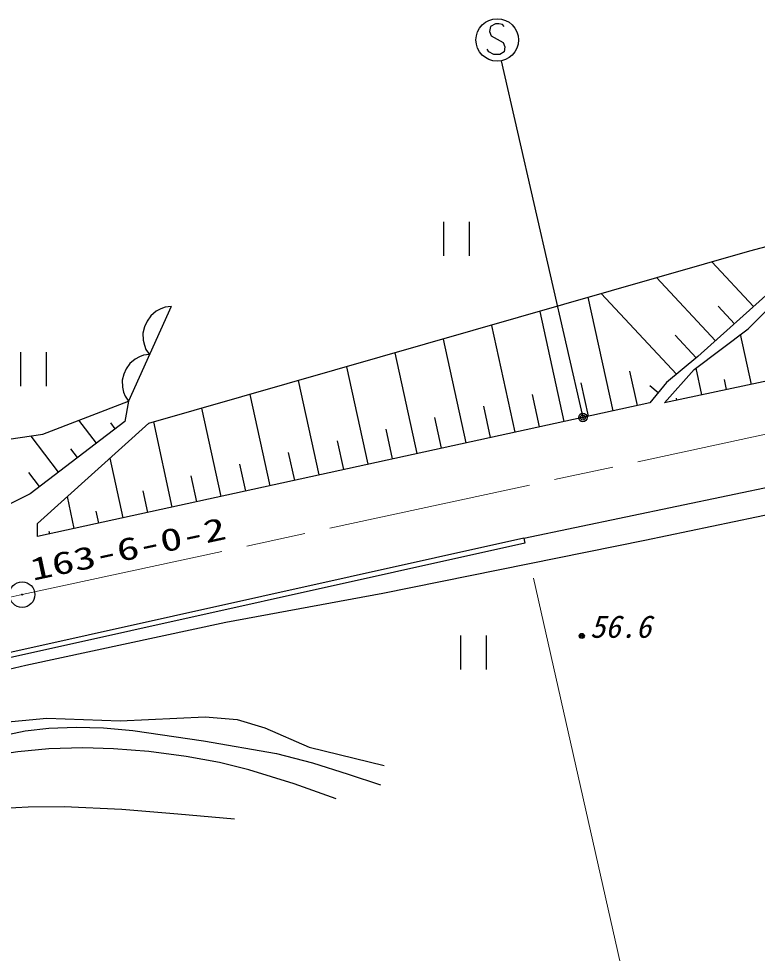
# Model space of a CAD drawing. Units: millimetres, scale not verified. Extents: x 40000 to 680000, y 20000 to 380000.
# Drawn here: x 167770 to 211158, y 257004 to 311926 of the extents above; entities that cross this region are included whole.
import ezdxf
from ezdxf.enums import TextEntityAlignment as Align

# ---------------------------------------------------------------- set-up
doc = ezdxf.new("R2010")
doc.units = ezdxf.units.MM
doc.header["$LTSCALE"] = 1000
doc.linetypes.add('CHAIN', pattern=[18.5, 12, -1.5, 3.5, -1.5])
for name, color, linetype, lineweight in [('M-BGD', 7, 'Continuous', 25), ('M-BGD-EXST', 7, 'Continuous', 25), ('M-BMK', 2, 'CHAIN', 13), ('M-BMK-SRVR', 3, 'Continuous', 25), ('M-STR-HTXT', 7, 'Continuous', 13)]:
    doc.layers.add(name, color=color, linetype=linetype, lineweight=lineweight)
doc.styles.add('ＭＳ ゴシック', font='')
doc.styles.get('ＭＳ ゴシック').set_extended_font_data('MS Gothic')

msp = doc.modelspace()

# ---------------------------------------------------------------- linework, layer by layer
at = {"layer": 'M-BGD'}
for p, q in [((192733, 299988), (192733, 297988)), ((194253, 297988), (194253, 299988)), ((210723, 298284), (212794, 298829)), ((175418, 288150), (210723, 298284)), ((210940, 295013), (208494, 297644)), ((208696, 292994), (205241, 296710)), ((202682, 288878), (201224, 295557)), ((206403, 291028), (201989, 295777)), ((212031, 295995), (207672, 292073)), ((210614, 293707), (212794, 295886)), ((176726, 295015), (174220, 289457)), ((176368, 294976), (176122, 294883)), ((176727, 295018), (176368, 294976)), ((209818, 294004), (208852, 295042)), ((175528, 294471), (175319, 294157)), ((175851, 294733), (175528, 294471)), ((176122, 294883), (175851, 294733)), ((199805, 288250), (198395, 294711)), ((175319, 294157), (175166, 293818)), ((196928, 287622), (195558, 293901)), ((175166, 293818), (175069, 293453)), ((175069, 293453), (175086, 293038)), ((226105, 293707), (205711, 289348)), ((207570, 291989), (206328, 293325)), ((207454, 291310), (210614, 293707)), ((210809, 290438), (210181, 293378)), ((175086, 293038), (175154, 292735)), ((175154, 292735), (175247, 292489)), ((194051, 286995), (192721, 293091)), ((167880, 292334), (167880, 290334)), ((169400, 290334), (169400, 292334)), ((175453, 292192), (175105, 292151)), ((175247, 292489), (175453, 292192)), ((191175, 286367), (189885, 292281)), ((174292, 291662), (174090, 291359)), ((174605, 291917), (174292, 291662)), ((174867, 292061), (174605, 291917)), ((175105, 292151), (174867, 292061)), ((207672, 292073), (205820, 290547)), ((174090, 291359), (173942, 291031)), ((188298, 285739), (187048, 291470)), ((204120, 289192), (203679, 291212)), ((205711, 289348), (207454, 291310)), ((207896, 289815), (207560, 291390)), ((173942, 291031), (173848, 290678)), ((173848, 290678), (173865, 290276)), ((185421, 285112), (184211, 290660)), ((205820, 290547), (204839, 289348)), ((209353, 290127), (209224, 290729)), ((173865, 290276), (173930, 289983)), ((201243, 288564), (200814, 290529)), ((205330, 289948), (204846, 290343)), ((169196, 287502), (174220, 289457)), ((173930, 289983), (174020, 289745)), ((174220, 289457), (174002, 288259)), ((174020, 289745), (174220, 289457)), ((182545, 284484), (181374, 289850)), ((198367, 287936), (197950, 289847)), ((206439, 289504), (206413, 289625)), ((204839, 289348), (168880, 281503)), ((179668, 283857), (178537, 289040)), ((195490, 287309), (195085, 289165)), ((192613, 286681), (192220, 288482)), ((174002, 288259), (168444, 284009)), ((168880, 282266), (175418, 288150)), ((172334, 286984), (171309, 288325)), ((173446, 287834), (173183, 288178)), ((176791, 283229), (175700, 288230)), ((189736, 286053), (189355, 287800)), ((161910, 286449), (169196, 287502)), ((170111, 285284), (168493, 287400)), ((186860, 285426), (186491, 287118)), ((197445, 281400), (224086, 286962)), ((171223, 286134), (170835, 286641)), ((183983, 284798), (183626, 286435)), ((173914, 282601), (173149, 286108)), ((181106, 284170), (180761, 285753)), ((169000, 284434), (168372, 285255)), ((178230, 283543), (177896, 285071)), ((168444, 284009), (166483, 283028)), ((175353, 282915), (175076, 284184)), ((171038, 281974), (170630, 283841)), ((204556, 281274), (215004, 283478)), ((172476, 282287), (172322, 282992)), ((168880, 281503), (168880, 282266)), ((169599, 281660), (169569, 281801)), ((197445, 281400), (166646, 274540)), ((189167, 278172), (204556, 281274)), ((197445, 281400), (197510, 281107)), ((197510, 281107), (166710, 274247)), ((179943, 276458), (189167, 278172)), ((168188, 273927), (179943, 276458)), ((193723, 275673), (193723, 273673)), ((195243, 273673), (195243, 275673)), ((161985, 272539), (168188, 273927)), ((162393, 270172), (169413, 270825)), ((169413, 270825), (173739, 270662)), ((173739, 270662), (178718, 270907)), ((178718, 270907), (180596, 270744)), ((180596, 270744), (182228, 270254)), ((182228, 270254), (184840, 269111)), ((184840, 269111), (189248, 268050))]:
    msp.add_line(p, q, dxfattribs=at)
for points in [[(153620, 268993), (155833, 268670), (158037, 268450), (159431, 268409), (160813, 268478), (162020, 268646), (163577, 268989), (165909, 269601), (168148, 270068), (169542, 270226), (171144, 270291), (172747, 270247), (174469, 270096), (178633, 269489), (182907, 268752), (185032, 268198), (187133, 267541), (189028, 266901)], [(186411, 266089), (183956, 266958), (181284, 267790), (179574, 268210), (177607, 268575), (175421, 268857), (173333, 269024), (171531, 269078), (169532, 269022), (167714, 268852), (165735, 268557), (162557, 267929), (159040, 267346), (157046, 267181), (155042, 267117), (152234, 267160), (149547, 267300), (148133, 267391)], [(125810, 259141), (127901, 260328), (130041, 261411), (131336, 261959), (133037, 262552), (134776, 263033), (136475, 263399), (138648, 263746), (140754, 263980), (143947, 264211), (147344, 264349), (151907, 264440), (156380, 264632), (166132, 265493), (168328, 265617), (170437, 265632), (173835, 265465), (177127, 265204), (180456, 264916)]]:
    msp.add_lwpolyline(points, dxfattribs=at)
for radius in [150, 90, 30]:
    msp.add_circle((200849, 275652), radius, dxfattribs=at)
at = {"layer": 'M-BGD-EXST'}
for p, q in [((195483, 311476), (195433, 311176)), ((195783, 311626), (195483, 311476)), ((195983, 311626), (195783, 311626)), ((196183, 311576), (195983, 311626)), ((196283, 311476), (196183, 311576)), ((195433, 311176), (195533, 310926)), ((195533, 310926), (196233, 310526)), ((196233, 310526), (196333, 310276)), ((195383, 309976), (195283, 310126)), ((195683, 309826), (195383, 309976)), ((196033, 309826), (195683, 309826)), ((196283, 309976), (196033, 309826)), ((196333, 310276), (196283, 309976)), ((196112, 309452), (200918, 288491)), ((196112, 309452), (200918, 288491))]:
    msp.add_line(p, q, dxfattribs=at)
for centre, radius in [((195883, 310676), 1250), ((200918, 288491), 250), ((200918, 288491), 150), ((200918, 288491), 50)]:
    msp.add_circle(centre, radius, dxfattribs=at)
at = {"layer": 'M-BMK'}
for p, q in [((167970, 278083), (230766, 291647)), ((160816, 276523), (167970, 278083))]:
    msp.add_line(p, q, dxfattribs=at)
at = {"layer": 'M-BMK-SRVR'}
for radius in [750, 30]:
    msp.add_circle((167970, 278083), radius, dxfattribs=at)
at = {"layer": 'M-STR-HTXT'}
msp.add_line((198008, 279057), (206203, 242684), dxfattribs=at)

# ---------------------------------------------------------------- texts
at = {"layer": 'M-BGD', "style": 'ＭＳ ゴシック', "oblique": 15}
msp.add_text('56.6', height=1320, dxfattribs=at).set_placement((201328, 275147), align=Align.BOTTOM_LEFT)
at = {"layer": 'M-BMK-SRVR', "style": 'ＭＳ ゴシック', "width": 1.45}
msp.add_text('163-6-0-2', height=1320, rotation=12.2, dxfattribs=at).set_placement((168675, 278505), align=Align.BOTTOM_LEFT)

doc.saveas('drawing.dxf')
